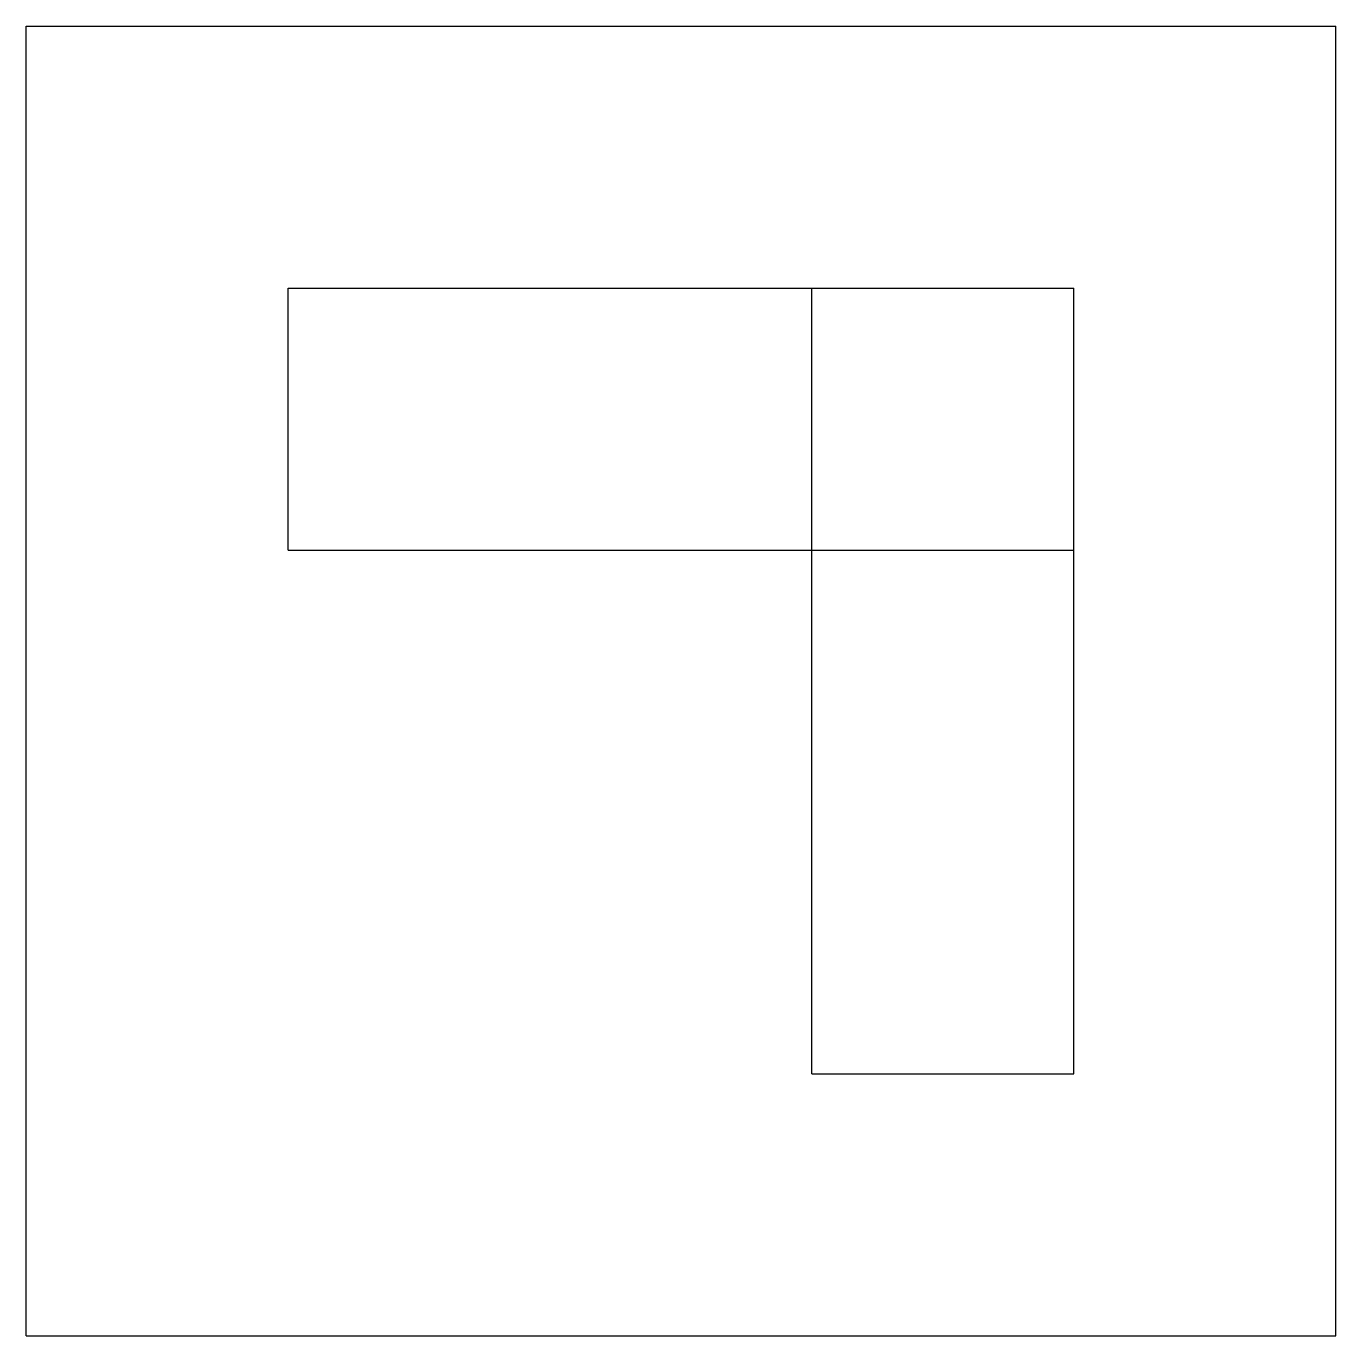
# Model space of a CAD drawing. Header units: millimetres. Extents: x 0 to 10, y 0 to 10.
import ezdxf

# ---------------------------------------------------------------- set-up
doc = ezdxf.new("R2010")
doc.units = ezdxf.units.MM
doc.layers.add('Part', color=7, linetype='CONTINUOUS')

msp = doc.modelspace()

# ---------------------------------------------------------------- linework, layer by layer
at = {"layer": 'Part'}
for p, q in [((0, 0, 210), (0, 10, 210)), ((0, 10), (0, 10, 210)), ((0, 0), (0, 10)), ((0, 0, 210), (0, 10, 210)), ((0, 10, 210), (10, 10, 210)), ((0, 10), (10, 10)), ((0, 10, 210), (10, 10, 210)), ((0, 10), (0, 10, 210)), ((0, 0), (0, 10)), ((0, 10), (10, 10)), ((10, 0, 210), (10, 10, 210)), ((10, 10), (10, 10, 210)), ((10, 0), (10, 10)), ((10, 0, 210), (10, 10, 210)), ((10, 10), (10, 10, 210)), ((10, 0), (10, 10)), ((2, 8, 210), (6, 8, 210)), ((2, 6, 210), (2, 8, 210)), ((2, 8, 4), (6, 8, 4)), ((2, 8, 210), (6, 8, 210)), ((2, 8, 4), (2, 8, 210)), ((2, 6, 210), (2, 8, 210)), ((2, 8, 4), (2, 8, 210)), ((2, 6, 4), (2, 8, 4)), ((2, 8, 4), (6, 8, 4)), ((2, 6, 4), (2, 8, 4)), ((6, 8, 210), (8, 8, 210)), ((6, 8, 4), (8, 8, 4)), ((6, 8, 210), (8, 8, 210)), ((6, 8, 4), (6, 8, 210)), ((6, 8, 4), (6, 8, 210)), ((6, 6, 4), (6, 8, 4)), ((6, 8, 4), (8, 8, 4)), ((6, 6, 4), (6, 8, 4)), ((8, 6, 210), (8, 8, 210)), ((8, 6, 210), (8, 8, 210)), ((8, 8, 4), (8, 8, 210)), ((8, 6, 4), (8, 8, 4)), ((8, 8, 4), (8, 8, 210)), ((8, 6, 4), (8, 8, 4)), ((2, 6, 210), (6, 6, 210)), ((2, 6, 4), (6, 6, 4)), ((2, 6, 210), (6, 6, 210)), ((2, 6, 4), (2, 6, 210)), ((2, 6, 4), (2, 6, 210)), ((2, 6, 4), (6, 6, 4)), ((6, 2, 210), (6, 6, 210)), ((6, 6, 210), (6, 6, 4)), ((6, 2, 210), (6, 6, 210)), ((6, 6, 210), (6, 6, 4)), ((6, 2, 4), (6, 6, 4)), ((6, 2, 4), (6, 6, 4)), ((6, 6, 4), (8, 6, 4)), ((6, 6, 4), (8, 6, 4)), ((8, 2, 210), (8, 6, 210)), ((8, 2, 210), (8, 6, 210)), ((8, 6, 4), (8, 6, 210)), ((8, 2, 4), (8, 6, 4)), ((8, 6, 4), (8, 6, 210)), ((8, 2, 4), (8, 6, 4)), ((6, 2, 210), (8, 2, 210)), ((6, 2, 4), (6, 2, 210)), ((6, 2, 4), (8, 2, 4)), ((6, 2, 210), (8, 2, 210)), ((6, 2, 4), (6, 2, 210)), ((6, 2, 4), (8, 2, 4)), ((8, 2, 4), (8, 2, 210)), ((8, 2, 4), (8, 2, 210)), ((0, 0), (0, 0, 210)), ((0, 0), (10, 0)), ((0, 0, 210), (10, 0, 210)), ((0, 0), (0, 0, 210)), ((0, 0, 210), (10, 0, 210)), ((0, 0), (10, 0)), ((10, 0), (10, 0, 210)), ((10, 0), (10, 0, 210))]:
    msp.add_line(p, q, dxfattribs=at)

doc.saveas('drawing.dxf')
